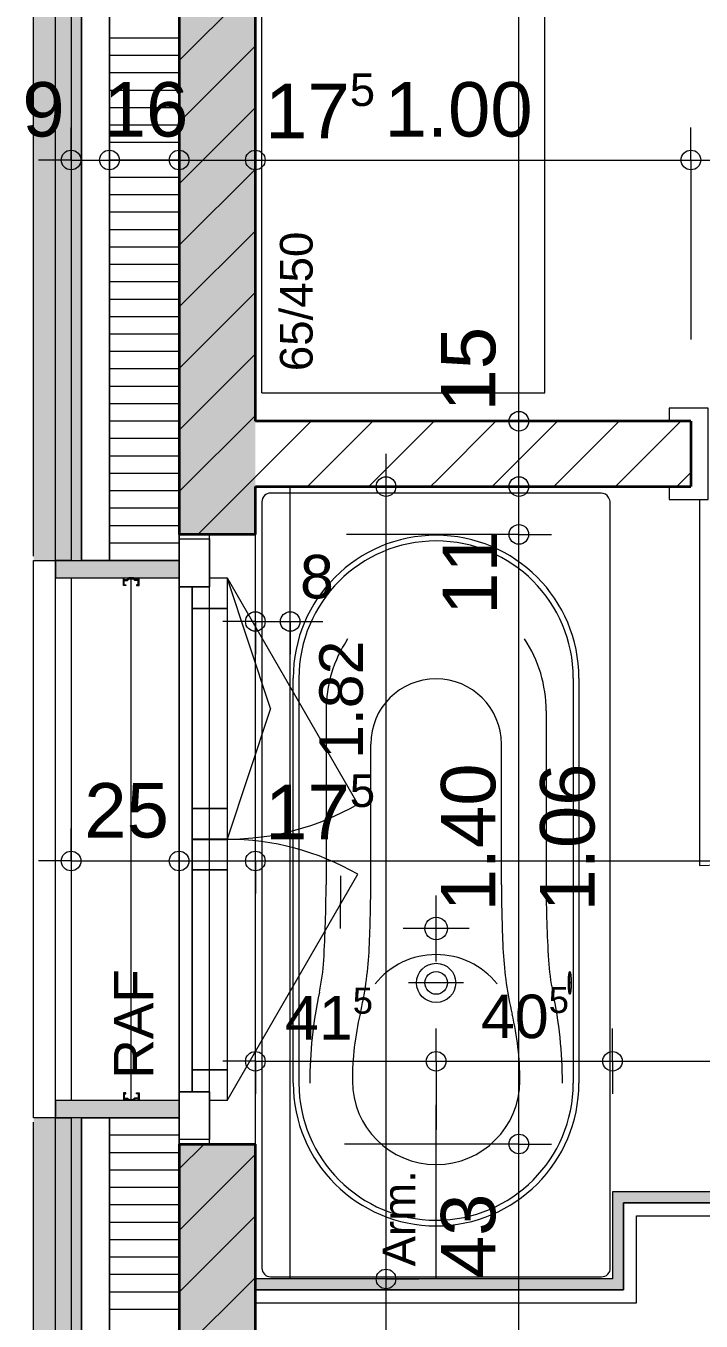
# Model space of a CAD drawing. Header units: metres. Extents: x 0.003 to 0.843, y 0.003 to 0.597.
# Drawn here: x 0.3153 to 0.3463, y 0.3516 to 0.4111 of the extents above; entities that cross this region are included whole.
import ezdxf

# ---------------------------------------------------------------- set-up
doc = ezdxf.new("R2010")
doc.units = ezdxf.units.M
for name, pattern in [('AUSGEZOGEN', [0]), ('LINIE_23', [0.0079, 0.004, -0.0013, 0, -0.0013, 0, -0.0013]), ('PUNKT2', [3.175, 0, -3.175]), ('STRICHLINIE', [19.049999999999997, 12.7, -6.35]), ('STRICHPUNKT', [25.4, 12.7, -6.35, 0, -6.35])]:
    doc.linetypes.add(name, pattern=pattern)
for name, color, linetype, lineweight in [('Allgemein', 7, 'AUSGEZOGEN', 18), ('Aussenwandverkleidung', 7, 'AUSGEZOGEN', 18), ('Bauachsen grob', 7, 'STRICHPUNKT', 13), ('Daemmung', 7, 'AUSGEZOGEN', 18), ('Fenster', 7, 'AUSGEZOGEN', 18), ('Fensterleibung Beton', 7, 'AUSGEZOGEN', 35), ('Fuellflaeche tragende Wände MW', 7, 'AUSGEZOGEN', 13), ('Holz Fassadenverkleidung', 7, 'AUSGEZOGEN', 18), ('Konstruktion oben', 7, 'STRICHLINIE', 13), ('Leichtbauwaende', 7, 'AUSGEZOGEN', 18), ('Moebel', 253, 'AUSGEZOGEN', 13), ('Oeffnungsrichtung Fenster', 7, 'AUSGEZOGEN', 13), ('Rolladen', 7, 'AUSGEZOGEN', 13), ('Sanitaer Apparate', 251, 'AUSGEZOGEN', 18), ('Sanitaer Vermassung', 251, 'AUSGEZOGEN', 18), ('Spengler', 7, 'AUSGEZOGEN', 18), ('Text Werkplan Ausfuehrung', 7, 'AUSGEZOGEN', 25), ('Tuerzarge', 7, 'AUSGEZOGEN', 13), ('Unterkonstruktion', 7, 'AUSGEZOGEN', 18), ('Vorhangbrett', 7, 'AUSGEZOGEN', 13), ('Wand Mauerwerk tragend', 7, 'AUSGEZOGEN', 35), ('Werkplan- Ausfuehrungsmasse', 7, 'AUSGEZOGEN', 13)]:
    doc.layers.add(name, color=color, linetype=linetype, lineweight=lineweight)
doc.styles.add('ARIAL', font='ARIAL.TTF')

msp = doc.modelspace()

# ---------------------------------------------------------------- hatches: boundary and pattern name
at = {"layer": 'Allgemein', "linetype": 'AUSGEZOGEN', "lineweight": 13}
h = msp.add_hatch(color=32, dxfattribs=at)
h.paths.add_polyline_path([(0.3178799929618838, 0.386497358413159), (0.3178799929618838, 0.4879573561453512), (0.3173999929726126, 0.4879573561453512), (0.3173999929726126, 0.386497358413159)])
h.paths.add_polyline_path([(0.3178799929618838, 0.3108973601029507), (0.3178799929618838, 0.3608973589853636), (0.3173999929726126, 0.3608973589853636), (0.3173999929726126, 0.3108973601029507)])
h.paths.add_polyline_path([(0.3178799929618838, 0.2840973607019773), (0.3178799929618838, 0.2852973606751553), (0.3173999929726126, 0.2852973606751553), (0.3173999929726126, 0.2840973607019773)])
at = {"layer": 'Daemmung', "linetype": 'AUSGEZOGEN', "lineweight": 13}
for points in [[(0.3191599929332736, 0.3856973584310404), (0.3223599928617479, 0.3856973584310404), (0.3223599928617479, 0.386497358413159), (0.3191599929332736, 0.386497358413159), (0.3186799929440024, 0.386497358413159), (0.3178799929618838, 0.386497358413159), (0.3173999929726126, 0.386497358413159), (0.3166799929887056, 0.386497358413159), (0.3166799929887056, 0.3856973584310404), (0.3173999929726146, 0.3856973584310404), (0.3178799929618838, 0.3856973584310404), (0.3186799929440024, 0.3856973584310404)], [(0.3191599929332736, 0.3608973589853636), (0.3223599928617479, 0.3608973589853636), (0.3223599928617479, 0.3616973589674822), (0.3191599929332736, 0.3616973589674822), (0.3186799929440024, 0.3616973589674822), (0.3178799929618838, 0.3616973589674822), (0.3173999929726143, 0.3616973589674822), (0.3166799929887056, 0.3616973589674822), (0.3166799929887056, 0.3608973589853636), (0.3173999929726126, 0.3608973589853636), (0.3178799929618838, 0.3608973589853636), (0.3186799929440024, 0.3608973589853636)]]:
    msp.add_hatch(color=32, dxfattribs=at).paths.add_polyline_path(points)
at = {"layer": 'Fuellflaeche tragende Wände MW', "linetype": 'AUSGEZOGEN', "lineweight": 13}
for points in [[(0.3258599927835169, 0.479497356334447), (0.3223599928617479, 0.479497356334447), (0.3223599928617479, 0.3876973583863369), (0.3258599927835169, 0.3876973583863369)], [(0.3258599927835167, 0.3596973590121856), (0.3223599928617463, 0.3596973590121856), (0.3223599928617463, 0.3120973600761285), (0.3258599927835167, 0.3120973600761285)]]:
    msp.add_hatch(color=241, dxfattribs=at).paths.add_polyline_path(points)
at = {"layer": 'Leichtbauwaende', "linetype": 'AUSGEZOGEN', "lineweight": 13}
for points in [[(0.3422599924169484, 0.3569973590725354), (0.3869599914178254, 0.3569973590725354), (0.3869599914178254, 0.3574973590613595), (0.3422599924169484, 0.3574973590613595)], [(0.3427599924057725, 0.3529973591619424), (0.3427599924057725, 0.3569973590725354), (0.3422599924169484, 0.3569973590725354), (0.3422599924169484, 0.3529973591619424)], [(0.3258599927835169, 0.3529973591619424), (0.3422599924169484, 0.3529973591619424), (0.3422599924169484, 0.3534973591507665), (0.3258599927835169, 0.3534973591507665)]]:
    msp.add_hatch(color=253, dxfattribs=at).paths.add_polyline_path(points)
at = {"layer": 'Spengler', "linetype": 'AUSGEZOGEN', "lineweight": 13}
for points in [[(0.3156799930110574, 0.4896773561069067), (0.3156799930110574, 0.386497358413159), (0.3173999929726125, 0.386497358413159), (0.3173999929726125, 0.4896773561069067)], [(0.3156799930110575, 0.3608973589853636), (0.3156799930110575, 0.3108973601029507), (0.3173999929726124, 0.3108973601029507), (0.3173999929726124, 0.3608973589853636)]]:
    msp.add_hatch(color=254, dxfattribs=at).paths.add_polyline_path(points)

# ---------------------------------------------------------------- linework, layer by layer
at = {"layer": 'Allgemein', "color": 7, "linetype": 'AUSGEZOGEN', "lineweight": 13}
for p, q in [((0.3173999929726126, 0.4879573561453512), (0.3173999929726126, 0.386497358413159)), ((0.3178799929618838, 0.386497358413159), (0.3178799929618838, 0.4874773561560801)), ((0.3173999929726126, 0.3608973589853636), (0.3173999929726126, 0.3108973601029507)), ((0.3178799929618838, 0.3108973601029507), (0.3178799929618838, 0.3608973589853636))]:
    msp.add_line(p, q, dxfattribs=at)
at = {"layer": 'Aussenwandverkleidung', "color": 7, "linetype": 'STRICHLINIE', "lineweight": 13}
msp.add_line((0.3173999929726126, 0.3856973584310404), (0.3173999929726126, 0.3616973589674822), dxfattribs=at)
at = {"layer": 'Bauachsen grob', "color": 32, "linetype": 'LINIE_23', "lineweight": 25, "true_color": 0xc36e14}
msp.add_line((0.3248599928058686, 0.01389736674141798), (0.3248599928058686, 0.5809999870806932), dxfattribs=at)
at = {"layer": 'Daemmung', "color": 7, "linetype": 'AUSGEZOGEN', "lineweight": 18}
for p, q in [((0.3191599929332736, 0.4861973561846903), (0.3191599929332736, 0.386497358413159)), ((0.3223599928617479, 0.3876973583863369), (0.3223599928617479, 0.4829973562562159)), ((0.3223599928617479, 0.386497358413159), (0.3223599928617479, 0.3876973583863369)), ((0.3223599928617479, 0.386497358413159), (0.3191599929332735, 0.386497358413159)), ((0.3191599929332735, 0.3608973589853636), (0.3223599928617479, 0.3608973589853636)), ((0.3191599929332736, 0.3608973589853636), (0.3191599929332736, 0.3108973601029507)), ((0.3223599928617479, 0.3596973590121856), (0.3223599928617479, 0.3608973589853636)), ((0.3223599928617479, 0.3120973600761285), (0.3223599928617479, 0.3596973590121856))]:
    msp.add_line(p, q, dxfattribs=at)
at = {"layer": 'Daemmung', "color": 7, "linetype": 'AUSGEZOGEN', "lineweight": 13}
for p, q in [((0.3223599917059804, 0.4104973598301621), (0.3191599929332736, 0.4104973596902857)), ((0.3223599917409496, 0.4096973598361225), (0.3191599929332736, 0.4096973596962459)), ((0.3223599917759186, 0.408897359842083), (0.3191599929332736, 0.4088973597022067)), ((0.3223599917759186, 0.408897359842083), (0.3191599929332736, 0.4088973597022067)), ((0.3223599918108878, 0.4080973598480434), (0.3191599929332736, 0.408097359708167)), ((0.3223599918458568, 0.4072973598540039), (0.3191599929332736, 0.4072973597141274)), ((0.322359991880826, 0.4064973598599644), (0.3191599929332736, 0.406497359720088)), ((0.3223599919157951, 0.4056973598659248), (0.3191599929332736, 0.4056973597260485)), ((0.3223599919157951, 0.4056973598659248), (0.3191599929332736, 0.4056973597260485)), ((0.3223599919507641, 0.4048973598718854), (0.3191599929332736, 0.4048973597320088)), ((0.3223599919857332, 0.4040973598778457), (0.3191599929332736, 0.4040973597379695)), ((0.3223599920207024, 0.4032973598838063), (0.3191599929332736, 0.40329735974393)), ((0.3223599920556716, 0.4024973598897668), (0.3191599929332736, 0.4024973597498901)), ((0.3223599920556716, 0.4024973598897668), (0.3191599929332736, 0.4024973597498901)), ((0.3223599920906406, 0.4016973598957271), (0.3191599929332736, 0.4016973597558509)), ((0.3173999929726126, 0.386497358413159), (0.3166799929887056, 0.386497358413159)), ((0.3166799929887056, 0.386497358413159), (0.3166799929887056, 0.3856973584310404)), ((0.3186799929440024, 0.386497358413159), (0.3178799929618838, 0.386497358413159)), ((0.3191599929332736, 0.386497358413159), (0.3186799929440024, 0.386497358413159)), ((0.3223599928617479, 0.386497358413159), (0.3191599929332736, 0.386497358413159)), ((0.3223599928617479, 0.3856973584310404), (0.3223599928617479, 0.386497358413159)), ((0.3166799929887056, 0.3856973584310404), (0.3173999929726146, 0.3856973584310404)), ((0.3173999929726146, 0.3856973584310404), (0.3178799929618838, 0.3856973584310404)), ((0.3178799929618838, 0.3856973584310404), (0.3186799929440024, 0.3856973584310404)), ((0.3186799929440024, 0.3856973584310404), (0.3191599929332736, 0.3856973584310404)), ((0.3191599929332736, 0.3856973584310404), (0.3223599928617479, 0.3856973584310404)), ((0.3173999929726143, 0.3616973589674822), (0.3166799929887056, 0.3616973589674822)), ((0.3166799929887056, 0.3616973589674822), (0.3166799929887056, 0.3608973589853636)), ((0.3178799929618838, 0.3616973589674822), (0.3173999929726143, 0.3616973589674822)), ((0.3186799929440024, 0.3616973589674822), (0.3178799929618838, 0.3616973589674822)), ((0.3191599929332736, 0.3616973589674822), (0.3186799929440024, 0.3616973589674822)), ((0.3223599928617479, 0.3616973589674822), (0.3191599929332736, 0.3616973589674822)), ((0.3223599928617479, 0.3608973589853636), (0.3223599928617479, 0.3616973589674822)), ((0.3166799929887056, 0.3608973589853636), (0.3173999929726126, 0.3608973589853636)), ((0.3178799929618838, 0.3608973589853636), (0.3186799929440024, 0.3608973589853636)), ((0.3186799929440024, 0.3608973589853636), (0.3191599929332736, 0.3608973589853636)), ((0.3191599929332736, 0.3608973589853636), (0.3223599928617479, 0.3608973589853636))]:
    msp.add_line(p, q, dxfattribs=at)
for points in [[(0.3223599921256098, 0.4008973599016877), (0.3191599929332736, 0.4008973597618112), (0.3191599921494516, 0.4008973597618112)], [(0.3223599921605788, 0.4000973599076482), (0.3191599929332736, 0.4000973597677717), (0.3191599921844206, 0.4000973597677717)], [(0.322359992195548, 0.3992973599136086), (0.3191599929332736, 0.3992973597737323), (0.3191599922193898, 0.3992973597737322)], [(0.322359992195548, 0.3992973599136086), (0.3191599929332736, 0.3992973597737323), (0.3191599922193898, 0.3992973597737322)], [(0.322359992230517, 0.3984973599195689), (0.3191599929332736, 0.3984973597796928), (0.3191599922543589, 0.3984973597796926)], [(0.3223599922654862, 0.3976973599255296), (0.3191599929332736, 0.3976973597856531), (0.3191599922893281, 0.397697359785653)], [(0.3223599923004553, 0.39689735993149), (0.3191599929332736, 0.3968973597916136), (0.3191599923242971, 0.3968973597916136)], [(0.3223599923354244, 0.3960973599374504), (0.3191599929332736, 0.396097359797574), (0.3191599923592663, 0.396097359797574)], [(0.3223599923354244, 0.3960973599374504), (0.3191599929332736, 0.396097359797574), (0.3191599923592663, 0.396097359797574)], [(0.3223599923703936, 0.395297359943411), (0.3191599929332736, 0.3952973598035344), (0.3191599923942354, 0.3952973598035344)], [(0.3223599924053626, 0.3944973599493714), (0.3191599929332736, 0.3944973598094952), (0.3191599924292045, 0.394497359809495)], [(0.3223599924403318, 0.3936973599553318), (0.3191599929332736, 0.3936973598154553), (0.3191599924641736, 0.3936973598154553)], [(0.3223599924753008, 0.3928973599612923), (0.3191599929332736, 0.3928973598214159), (0.3191599924991427, 0.3928973598214159)], [(0.3223599924753008, 0.3928973599612923), (0.3191599929332736, 0.3928973598214159), (0.3191599924991427, 0.3928973598214159)], [(0.32235999251027, 0.3920973599672528), (0.3191599929332736, 0.3920973598273764), (0.3191599925341118, 0.3920973598273763)], [(0.3223599925452391, 0.3912973599732131), (0.3191599929332736, 0.391297359833337), (0.319159992569081, 0.3912973598333369)], [(0.3223599925802082, 0.3904973599791737), (0.3191599929332736, 0.3904973598392972), (0.3191599926040501, 0.3904973598392972)], [(0.3223599926151774, 0.3896973599851341), (0.3191599929332736, 0.3896973598452578), (0.3191599926390192, 0.3896973598452578)], [(0.3223599926151774, 0.3896973599851341), (0.3191599929332736, 0.3896973598452578), (0.3191599926390192, 0.3896973598452578)], [(0.3223599926501464, 0.3888973599910946), (0.3191599929332736, 0.3888973598512183), (0.3191599926739883, 0.3888973598512182)], [(0.3223599926851154, 0.388097359997055), (0.3191599929332736, 0.3880973598571786), (0.3191599927089573, 0.3880973598571786)], [(0.3223599927200846, 0.3872973600030156), (0.3191599929332736, 0.3872973598631392), (0.3191599927439265, 0.3872973598631391)], [(0.3223599927550538, 0.386497360008976), (0.3223599928617479, 0.3864973600089759), (0.3191599929332736, 0.3864973598690995), (0.3191599927788956, 0.3864973598690996)], [(0.3223599928617479, 0.3600973602056713), (0.3223599928617479, 0.3600973602056713), (0.3191599939328762, 0.360097360065795)], [(0.3223599928617479, 0.3592973602116317), (0.3223599928617479, 0.3592973602116317), (0.3191599939678454, 0.3592973600717554)], [(0.3223599928617479, 0.3584973602175923), (0.3223599928617479, 0.3584973602175923), (0.3191599940028145, 0.3584973600777159)], [(0.3223599928617479, 0.3576973602235527), (0.3223599928617479, 0.3576973602235527), (0.3191599940377837, 0.3576973600836764)], [(0.3223599928617479, 0.3576973602235527), (0.3223599928617479, 0.3576973602235527), (0.3191599940377837, 0.3576973600836764)], [(0.3223599928617479, 0.3568973602295131), (0.3223599928617479, 0.3568973602295131), (0.3191599940727528, 0.3568973600896368)], [(0.3223599928617479, 0.3560973602354737), (0.3223599928617479, 0.3560973602354737), (0.3191599941077219, 0.3560973600955972)], [(0.3223599928617479, 0.3552973602414341), (0.3223599928617479, 0.3552973602414341), (0.319159994142691, 0.3552973601015578)], [(0.3223599928617479, 0.3544973602473946), (0.3223599928617479, 0.3544973602473946), (0.3191599941776601, 0.3544973601075181)], [(0.3223599928617479, 0.3544973602473946), (0.3223599928617479, 0.3544973602473946), (0.3191599941776601, 0.3544973601075181)], [(0.3223599928617479, 0.353697360253355), (0.3223599928617479, 0.353697360253355), (0.3191599942126291, 0.3536973601134787)], [(0.3223599928617479, 0.3528973602593156), (0.3223599928617479, 0.3528973602593156), (0.3191599942475982, 0.3528973601194391)], [(0.3223599928617479, 0.3520973602652759), (0.3223599928617479, 0.3520973602652759), (0.3191599942825674, 0.3520973601253997)]]:
    msp.add_lwpolyline(points, dxfattribs=at)
at = {"layer": 'Fenster', "color": 7, "linetype": 'AUSGEZOGEN', "lineweight": 13}
for p, q in [((0.3237599928304554, 0.3751073586677453), (0.3237599928304554, 0.3842973584623328)), ((0.3237599928304554, 0.3630973589361897), (0.3237599928304554, 0.3722873587307772))]:
    msp.add_line(p, q, dxfattribs=at)
for points in [[(0.3223599928617479, 0.385297358439981), (0.3223599928617479, 0.3874973583908072), (0.3237599928304554, 0.3874973583908072), (0.3237599928304554, 0.385297358439981), (0.3223599928617479, 0.385297358439981)], [(0.3223599928617479, 0.3608973589853636), (0.3156799930110575, 0.3608973589853636), (0.3156799930110575, 0.386497358413159), (0.3223599928617479, 0.386497358413159), (0.3223599928617479, 0.3608973589853636)], [(0.3229599928483368, 0.3842973584623328), (0.3229599928483368, 0.385297358439981), (0.3237599928304554, 0.385297358439981), (0.3237599928304554, 0.3856973584310404), (0.324559992812574, 0.3856973584310404), (0.324559992812574, 0.3842973584623328), (0.3229599928483368, 0.3842973584623328)], [(0.3229599928483368, 0.385297358439981), (0.3229599928483368, 0.3737073586990378), (0.3237599928304554, 0.3737073586990378), (0.3237599928304554, 0.3736873586994848), (0.3229599928483368, 0.3736873586994848), (0.3229599928483368, 0.3620973589585414), (0.3223599928617479, 0.3620973589585414), (0.3223599928617479, 0.385297358439981), (0.3229599928483368, 0.385297358439981)], [(0.3229599928483368, 0.3751073586677453), (0.3229599928483368, 0.3842973584623328), (0.324559992812574, 0.3842973584623328), (0.324559992812574, 0.3751073586677453), (0.3229599928483368, 0.3751073586677453)], [(0.3237599928304554, 0.3737073586990378), (0.3229599928483368, 0.3737073586990378), (0.3229599928483368, 0.3751073586677453), (0.324559992812574, 0.3751073586677453), (0.324559992812574, 0.3737073586990378), (0.3237599928304554, 0.3737073586990378)], [(0.3229599928483368, 0.3722873587307772), (0.3229599928483368, 0.3736873586994848), (0.3237599928304554, 0.3736873586994848), (0.324559992812574, 0.3736873586994848), (0.324559992812574, 0.3722873587307772), (0.3229599928483368, 0.3722873587307772)], [(0.3229599928483368, 0.3630973589361897), (0.3229599928483368, 0.3722873587307772), (0.324559992812574, 0.3722873587307772), (0.324559992812574, 0.3630973589361897), (0.3229599928483368, 0.3630973589361897)], [(0.3237599928304554, 0.3616973589674822), (0.3237599928304554, 0.3620973589585414), (0.3229599928483368, 0.3620973589585414), (0.3229599928483368, 0.3630973589361897), (0.324559992812574, 0.3630973589361897), (0.324559992812574, 0.3616973589674822), (0.3237599928304554, 0.3616973589674822)], [(0.3223599928617479, 0.3598973590077153), (0.3223599928617479, 0.3620973589585414), (0.3237599928304554, 0.3620973589585414), (0.3237599928304554, 0.3598973590077153), (0.3223599928617479, 0.3598973590077153)]]:
    msp.add_lwpolyline(points, dxfattribs=at)
at = {"layer": 'Fensterleibung Beton', "color": 7, "linetype": 'AUSGEZOGEN', "lineweight": 13}
msp.add_line((0.3258599927835167, 0.3596973590121856), (0.3258599927835167, 0.3876973583863369), dxfattribs=at)
at = {"layer": 'Holz Fassadenverkleidung', "color": 7, "linetype": 'PUNKT2', "lineweight": 13}
msp.add_line((0.3166799929887056, 0.1094173646063796), (0.3166799929887056, 0.488677356129258), dxfattribs=at)
at = {"layer": 'Konstruktion oben', "color": 7, "linetype": 'STRICHPUNKT', "lineweight": 18}
msp.add_line((0.3166799929887056, 0.1094173646063796), (0.3166799929887056, 0.488677356129258), dxfattribs=at)
at = {"layer": 'Leichtbauwaende', "color": 7, "linetype": 'AUSGEZOGEN', "lineweight": 18}
for p, q in [((0.3869599914178254, 0.3574973590613595), (0.3422599924169484, 0.3574973590613595)), ((0.3422599924169484, 0.3574973590613595), (0.3422599924169484, 0.3569973590725354)), ((0.3422599924169484, 0.3569973590725354), (0.3422599924169484, 0.3534973591507665)), ((0.3427599924057725, 0.3563973590859464), (0.3427599924057725, 0.3569973590725354)), ((0.3869599914178254, 0.3569973590725354), (0.3427599924057725, 0.3569973590725354)), ((0.3427599924057725, 0.3569973590725354), (0.3427599924057725, 0.3563973590859464)), ((0.3427599924057725, 0.3569973590725354), (0.3869599914178254, 0.3569973590725354)), ((0.3427599924057725, 0.3563973590859464), (0.3427599924057725, 0.3529973591619424)), ((0.3427599924057725, 0.3529973591619424), (0.3427599924057725, 0.3563973590859464)), ((0.3433599923923614, 0.3523973591753534), (0.3433599923923614, 0.3563973590859464)), ((0.3433599923923614, 0.3563973590859464), (0.3869599914178254, 0.3563973590859464)), ((0.3422599924169484, 0.3534973591507665), (0.3258599927835169, 0.3534973591507665)), ((0.3258599927835169, 0.3534973591507665), (0.3258599927835169, 0.3529973591619424)), ((0.3258599927835169, 0.3529973591619424), (0.3422599924169484, 0.3529973591619424)), ((0.3422599924169484, 0.3529973591619424), (0.3258599927835169, 0.3529973591619424)), ((0.3258599927835169, 0.3529973591619424), (0.3258599927835169, 0.3523973591753534)), ((0.3422599924169484, 0.3529973591619424), (0.3427599924057725, 0.3529973591619424)), ((0.3427599924057725, 0.3529973591619424), (0.3422599924169484, 0.3529973591619424)), ((0.3258599927835169, 0.3523973591753534), (0.3427599924057725, 0.3523973591753534)), ((0.3427599924057725, 0.3523973591753534), (0.3433599923923614, 0.3523973591753534))]:
    msp.add_line(p, q, dxfattribs=at)
at = {"layer": 'Moebel', "color": 253, "linetype": 'AUSGEZOGEN', "lineweight": 13}
for p, q in [((0.3261599927768113, 0.3941973582410506), (0.3261599927768113, 0.4781973563635042)), ((0.3391599924862387, 0.3941973582410506), (0.3391599924862387, 0.4781973563635042)), ((0.3261599927768113, 0.3941973582410506), (0.3391599924862387, 0.3941973582410506))]:
    msp.add_line(p, q, dxfattribs=at)
at = {"layer": 'Oeffnungsrichtung Fenster', "color": 7, "linetype": 'AUSGEZOGEN', "lineweight": 13}
for p, q in [((0.324559992812574, 0.3856973584310404), (0.3305599926784637, 0.3753050538179132)), ((0.3265599927678706, 0.379702358565039), (0.324559992812574, 0.3856973584310404)), ((0.3265599927678706, 0.379702358565039), (0.324559992812574, 0.3737073586990378)), ((0.324559992812574, 0.3616973589674822), (0.3305599926784637, 0.3720896635806094))]:
    msp.add_line(p, q, dxfattribs=at)
for centre, start, end in [((0.3245599928125792, 0.3856973584310402), 269.9999999999984, 299.9999999999978), ((0.3245599928125788, 0.3616973589674821), 59.99999999999836, 89.99999999999761)]:
    msp.add_arc(centre, 0.0119999997317791, start, end, dxfattribs=at)
at = {"layer": 'Rolladen', "color": 7, "linetype": 'AUSGEZOGEN', "lineweight": 13}
for p, q in [((0.3198399929180724, 0.3856873584312648), (0.3197999929189665, 0.3856873584312648)), ((0.3197999929189665, 0.3853473584388644), (0.3197999929189665, 0.3856873584312648)), ((0.3198399929180724, 0.3856273584326059), (0.3198399929180724, 0.3856873584312648)), ((0.3198399929180724, 0.3856273584326059), (0.3199799929149431, 0.3856273584326059)), ((0.3198399929180724, 0.3855873584334999), (0.3199965614570682, 0.3855873584334999)), ((0.3198399929180724, 0.3853873584379703), (0.3198399929180724, 0.3855873584334999)), ((0.3199799929149431, 0.3856273584326059), (0.3200499929133785, 0.3856973584310404)), ((0.3199965614570682, 0.3855873584334999), (0.3200665614555034, 0.3856573584319344)), ((0.3202699929084612, 0.3856973584310404), (0.3200499929133785, 0.3856973584310404)), ((0.3200665614555034, 0.3856573584319344), (0.3202534243663373, 0.3856573584319344)), ((0.3202099929098023, 0.3856973584310404), (0.3201099929120373, 0.3856973584310404)), ((0.3202199929095786, 0.3856973584310404), (0.3202099929098023, 0.3856973584310404)), ((0.3203234243647727, 0.3855873584334991), (0.3202534243663373, 0.3856573584319344)), ((0.3203399929068966, 0.385627358432605), (0.3202699929084612, 0.3856973584310404)), ((0.3204799929037672, 0.3855873584334991), (0.3203234243647727, 0.3855873584334991)), ((0.3204799929037672, 0.385627358432605), (0.3203399929068966, 0.385627358432605)), ((0.3204799929037672, 0.385627358432605), (0.3204799929037672, 0.3856873584312638)), ((0.3205199929028733, 0.3856873584312638), (0.3204799929037672, 0.3856873584312638)), ((0.3204799929037672, 0.3853873584379695), (0.3204799929037672, 0.3855873584334991)), ((0.3205199929028733, 0.3853473584388634), (0.3205199929028733, 0.3856873584312638)), ((0.3199199929162843, 0.3853473584388644), (0.3197999929189665, 0.3853473584388644)), ((0.3198399929180724, 0.3853873584379703), (0.3199199929162843, 0.3853873584379703)), ((0.3199199929162843, 0.3853873584379703), (0.3199199929162843, 0.3853473584388644)), ((0.3203999929055554, 0.3853873584379695), (0.3203999929055554, 0.3853473584388634)), ((0.3204799929037672, 0.3853873584379695), (0.3203999929055554, 0.3853873584379695)), ((0.3203999929055554, 0.3853473584388634), (0.3205199929028733, 0.3853473584388634)), ((0.3199199929162843, 0.3620473589596577), (0.3197999929189665, 0.3620473589596577)), ((0.3197999929189665, 0.3620473589596577), (0.3197999929189665, 0.3617073589672573)), ((0.3198399929180724, 0.3620073589605518), (0.3198399929180724, 0.3618073589650221)), ((0.3198399929180724, 0.3620073589605518), (0.3199199929162843, 0.3620073589605518)), ((0.3198399929180724, 0.3618073589650221), (0.3199965614570682, 0.3618073589650221)), ((0.3198399929180724, 0.3617673589659162), (0.3198399929180724, 0.3617073589672573)), ((0.3198399929180724, 0.3617673589659162), (0.3199799929149431, 0.3617673589659162)), ((0.3199199929162843, 0.3620073589605518), (0.3199199929162843, 0.3620473589596577)), ((0.3199799929149431, 0.3617673589659162), (0.3200499929133785, 0.3616973589674822)), ((0.3199965614570682, 0.3618073589650221), (0.3200665614555034, 0.3617373589665881)), ((0.3200665614555034, 0.3617373589665881), (0.3202534243663373, 0.3617373589665881)), ((0.3203234243647727, 0.3618073589650235), (0.3202534243663373, 0.3617373589665881)), ((0.3203399929068966, 0.3617673589659176), (0.3202699929084612, 0.3616973589674822)), ((0.3204799929037672, 0.3618073589650235), (0.3203234243647727, 0.3618073589650235)), ((0.3204799929037672, 0.3617673589659176), (0.3203399929068966, 0.3617673589659176)), ((0.3203999929055554, 0.3620473589596592), (0.3205199929028733, 0.3620473589596592)), ((0.3203999929055554, 0.3620073589605531), (0.3203999929055554, 0.3620473589596592)), ((0.3204799929037672, 0.3620073589605531), (0.3203999929055554, 0.3620073589605531)), ((0.3204799929037672, 0.3620073589605531), (0.3204799929037672, 0.3618073589650235)), ((0.3204799929037672, 0.3617673589659176), (0.3204799929037672, 0.3617073589672588)), ((0.3205199929028733, 0.3620473589596592), (0.3205199929028733, 0.3617073589672588)), ((0.3198399929180724, 0.3617073589672573), (0.3197999929189665, 0.3617073589672573)), ((0.3202699929084612, 0.3616973589674822), (0.3200499929133785, 0.3616973589674822)), ((0.3202099929098023, 0.3616973589674822), (0.3201099929120373, 0.3616973589674822)), ((0.3202199929095786, 0.3616973589674822), (0.3202099929098023, 0.3616973589674822)), ((0.3205199929028733, 0.3617073589672588), (0.3204799929037672, 0.3617073589672588))]:
    msp.add_line(p, q, dxfattribs=at)
at = {"layer": 'Rolladen', "color": 7, "linetype": 'STRICHPUNKT', "lineweight": 13}
msp.add_line((0.3201599929109199, 0.3616973589674822), (0.3201599929109199, 0.3856973584310404), dxfattribs=at)
at = {"layer": 'Sanitaer Apparate', "color": 7, "linetype": 'AUSGEZOGEN', "lineweight": 13}
for p, q in [((0.3261599927768116, 0.3891973583528093), (0.3261599927768113, 0.3539973591395906)), ((0.3417330523627511, 0.3895973583438681), (0.3265599927678707, 0.3895973583438685)), ((0.3421599915036562, 0.3539982149555781), (0.3421599915036562, 0.3891373549972164)), ((0.3275999924394485, 0.3624973589496008), (0.3275999924394485, 0.3810973560924517)), ((0.3278599924336371, 0.3810973560924517), (0.3278599924336371, 0.3624973589496008)), ((0.3404599903209511, 0.3810973560924517), (0.3404599903209511, 0.3624973589496008)), ((0.3407199903151396, 0.3810973560924517), (0.3407199903151396, 0.3624973589496008)), ((0.3291063925522628, 0.3795973561259794), (0.3291063925522628, 0.3715973575254962)), ((0.3392135902023259, 0.3795973561259794), (0.3392135902023259, 0.3715973575254962)), ((0.3311600021255011, 0.3715973550840901), (0.3311600021255011, 0.3780673659258023)), ((0.3371599818497896, 0.3715973550840901), (0.3371599818497896, 0.3780673659258023)), ((0.3297752233252119, 0.3695973083895965), (0.3297870252487369, 0.3720169964525204)), ((0.3341599925979974, 0.3680773588248781), (0.3341599925979974, 0.3711173587569288)), ((0.3356799925640228, 0.3695973587909034), (0.3326399926319722, 0.3695973587909034)), ((0.3354199916543064, 0.3670973588467827), (0.3328999917106328, 0.3670973588467827)), ((0.3403619898348598, 0.3670973588467827), (0.3402343897400556, 0.3670973588467827)), ((0.3402981910081608, 0.3665773588584056), (0.3402981910081608, 0.3676173588351598)), ((0.3261599927768113, 0.3576564425275255), (0.3261599927768113, 0.3574973590613595)), ((0.3265599927678707, 0.3535973591485313), (0.341759992428124, 0.3535973591485313))]:
    msp.add_line(p, q, dxfattribs=at)
at = {"layer": 'Sanitaer Apparate', "color": 240, "linetype": 'STRICHLINIE', "lineweight": 18}
msp.add_line((0.3341599925979974, 0.3534973591507665), (0.3341599925979974, 0.3614973589719525), dxfattribs=at)
at = {"layer": 'Sanitaer Apparate', "color": 7, "linetype": 'AUSGEZOGEN', "lineweight": 13}
for points in [[(0.3402981910081607, 0.3665773588584056), (0.340294184660594, 0.3665783842490074), (0.3402901941821675, 0.366581460420814), (0.3402862354420216, 0.3665865678425744), (0.3402823243092971, 0.366593696748665), (0.3402784742117264, 0.366602808076587), (0.3402747046805606, 0.3666138749708693), (0.3402710254814247, 0.3666268486033937), (0.3402674537041607, 0.3666416801460305), (0.3402640039972066, 0.3666583085636262), (0.3402606897882963, 0.3666766703796238), (0.3402575220637578, 0.3666966923518326), (0.3402545166927306, 0.3667182963552556), (0.3402516822201383, 0.3667413944992691), (0.3402490308530094, 0.3667658988932539), (0.3402465747983774, 0.3667917094395525), (0.3402443213804585, 0.3668187284819169), (0.3402422828062853, 0.3668468461570701), (0.3402404615172641, 0.3668759526017316), (0.3402388709411278, 0.3669059330698115), (0.34023751229858, 0.3669366703738124), (0.3402363941345419, 0.3669680400020175), (0.3402355201111245, 0.3669999198841171), (0.3402348926697323, 0.3670321855083957), (0.3402345166931776, 0.3670647074803251), (0.3402343897400555, 0.3670973588467827), (0.3402345166931776, 0.3671300102132409), (0.3402348926697323, 0.3671625321851703), (0.3402355201111245, 0.3671947978094491), (0.3402363941345419, 0.3672266776915485), (0.34023751229858, 0.3672580473197536), (0.3402388709411278, 0.3672887846237541), (0.3402404615172641, 0.3673187650918341), (0.3402422828062853, 0.3673478715364958), (0.3402443213804585, 0.3673759892116491), (0.3402465747983774, 0.3674030082540135), (0.3402490308530094, 0.367428818800312), (0.3402516822201383, 0.3674533231942946), (0.3402545166927306, 0.36747642133831), (0.3402575220637578, 0.3674980253417334), (0.3402606897882963, 0.3675180473139422), (0.3402640039972066, 0.3675364091299375), (0.3402674537041607, 0.3675530375475355), (0.3402710254814247, 0.3675678690901723), (0.3402747046805606, 0.3675808427226944), (0.3402784742117264, 0.3675919071755731), (0.3402823243092971, 0.3676010209448997), (0.3402862354420216, 0.3676081474095841)], [(0.3402862354420216, 0.3676081474095841), (0.3402901941821675, 0.3676132572727516), (0.340294184660594, 0.3676163334445573), (0.3402981910081607, 0.3676173588351598), (0.3403021961350243, 0.3676163334445573), (0.3403061866134507, 0.3676132572727516), (0.3403101453535965, 0.3676081474095841), (0.3403140577070248, 0.3676010209448997), (0.3403179053631887, 0.3675919071755731), (0.3403216773357607, 0.3675808427226944), (0.3403253553141947, 0.3675678690901723), (0.3403289258707555, 0.3675530375475355), (0.3403323755777096, 0.3675364091299375), (0.3403356910073225, 0.3675180473139422), (0.3403388575111585, 0.3674980253417334), (0.3403418653235913, 0.36747642133831), (0.3403446985754805, 0.3674533231942946), (0.3403473487219056, 0.367428818800312), (0.3403498047765388, 0.3674030082540135), (0.3403520581944566, 0.3673759892116491), (0.340354099210036, 0.3673478715364958), (0.3403559180576522, 0.3673187650918341), (0.3403575098544916, 0.3672887846237541), (0.3403588672763362, 0.3672580473197536), (0.3403599854403732, 0.3672266776915485), (0.3403608594637917, 0.3671947978094491), (0.3403614869051839, 0.3671625321851703), (0.3403618653231442, 0.3671300102132409), (0.3403619898348597, 0.3670973588467827), (0.3403618653231442, 0.3670647074803251), (0.3403614869051839, 0.3670321855083957), (0.3403608594637917, 0.3669999198841171), (0.3403599854403732, 0.3669680400020175), (0.3403588672763362, 0.3669366703738124), (0.3403575098544916, 0.3669059330698115), (0.3403559180576522, 0.3668759526017316), (0.340354099210036, 0.3668468461570701), (0.3403520581944566, 0.3668187284819169), (0.3403498047765388, 0.3667917094395525), (0.3403473487219056, 0.3667658988932539), (0.3403446985754805, 0.3667413944992691), (0.3403418653235913, 0.3667182963552556), (0.3403388575111585, 0.3666966923518326), (0.3403356910073225, 0.3666766703796238), (0.3403323755777096, 0.3666583085636262), (0.3403289258707555, 0.3666416801460305), (0.3403253553141947, 0.3666268486033937), (0.3403216773357607, 0.3666138749708693)], [(0.3403216773357607, 0.3666138749708693), (0.3403179053631887, 0.366602808076587), (0.3403140577070248, 0.366593696748665), (0.3403101453535965, 0.3665865678425744), (0.3403061866134507, 0.366581460420814), (0.3403021961350243, 0.3665783842490074), (0.3402981910081607, 0.3665773588584056)]]:
    msp.add_lwpolyline(points, dxfattribs=at)
for centre, radius in [((0.3341599925979987, 0.3695973587909078), 0.0005199999883770943), ((0.3341599916824695, 0.3670973588467826), 0.0008999999035894933), ((0.3341599916824695, 0.3670973588467826), 0.0005199999120831553)]:
    msp.add_circle(centre, radius, dxfattribs=at)
for centre, radius, start, end in [((0.3265599927678708, 0.3891973583528092), 0.0003999999910593033, 90.00000000002385, 180), ((0.3417330523627511, 0.3891973583528087), 0.0003999999910593033, 30.00000000000172, 90), ((0.3416999915520851, 0.3891373549972162), 0.0004599999515712201, 0, 34.41789882301064), ((0.3341599916824691, 0.3810973560924522), 0.006559999853372574, 0, 180), ((0.3341599916824691, 0.3810973560924522), 0.006299999248832441, 0, 180), ((0.3351063905870974, 0.3795973561259797), 0.005999999255537963, 146.6427651557011, 180), ((0.3332135927778417, 0.3795973561259797), 0.005999999255537964, 0, 33.35723484430104), ((0.3341599916824692, 0.3780673659258026), 0.0029999898621442, 0, 180), ((0.2723064017564116, 0.3715973550840895), 0.05679999384760919, 356.5189777908809, 0), ((0.2723600052708373, 0.3715973550840895), 0.05879999868571758, 356.9860729907249, 0), ((0.3959599829769124, 0.3715973550840912), 0.05879999868571759, 180, 183.0139270092809), ((0.3960135767257146, 0.3715973550840912), 0.05679999384760918, 180, 183.4810222465009), ((0.3151008026553505, 0.3693469877027495), 0.01599999720096599, 346.6942030312488, 356.9860701710238), ((0.3341599916824695, 0.3648043901480346), 0.003592969585218269, 38.8034833529003, 141.1965227463304), ((0.3532191782681821, 0.36934698770275), 0.01599999720096599, 183.0139298289809, 193.3057969687509), ((0.3190200475628657, 0.3687557572472145), 0.00999999855577941, 347.958899420492, 356.5189723169259), ((0.3492999351917221, 0.368755757247215), 0.00999999855577941, 183.4810278954107, 192.0411013090409), ((0.3483599889236697, 0.3624973589496011), 0.01999999711155902, 167.9588990557208, 180), ((0.3199599936783316, 0.3624973589496007), 0.01999999711155902, 0, 12.04110085308086), ((0.3436239270178084, 0.3626013579707142), 0.01330993256382802, 166.6941942947609, 180), ((0.3246960587885366, 0.3626013579707142), 0.01330993256382802, 0, 13.30580630993081), ((0.3341599916824695, 0.3624973589496007), 0.006559999853372574, 180, 0), ((0.3341599916824695, 0.3624973589496007), 0.006299999248832439, 180, 0), ((0.3341599916824695, 0.3626013579707142), 0.003845999364718814, 180, 0), ((0.3265599927678706, 0.3539973591395905), 0.0003999999910593761, 180, 270.0000000000239), ((0.341759992428124, 0.3539973591395905), 0.0003999999910594488, 270, 0.1225867065786101)]:
    msp.add_arc(centre, radius, start, end, dxfattribs=at)
at = {"layer": 'Sanitaer Vermassung', "color": 240, "linetype": 'AUSGEZOGEN', "lineweight": 13}
for p, q in [((0.3318599926494065, 0.389897358337163), (0.3318599926494065, 0.3913973583502016)), ((0.3318599926494065, 0.389897358337163), (0.330359992636368, 0.389897358337163)), ((0.3318599926494065, 0.389897358337163), (0.3333599896412047, 0.389897358337163)), ((0.3318599926494065, 0.389897358337163), (0.3318599926494065, 0.389897358337163)), ((0.3318599926494065, 0.3534973591507665), (0.3318599926494065, 0.389897358337163)), ((0.3258599927835169, 0.363497358927249), (0.3258599927835169, 0.3649973589402876)), ((0.3341599925979974, 0.363497358927249), (0.3341599925979974, 0.3649973589402876)), ((0.3422599924169484, 0.363497358927249), (0.3422599924169484, 0.3649973589402876)), ((0.3258599927835169, 0.363497358927249), (0.3243599957917186, 0.363497358927249)), ((0.3258599927835169, 0.363497358927249), (0.3258599927835169, 0.3619973619354508)), ((0.3258599927835169, 0.363497358927249), (0.3258599927835169, 0.363497358927249)), ((0.3258599927835169, 0.363497358927249), (0.3341599925979974, 0.363497358927249)), ((0.3341599925979974, 0.363497358927249), (0.3341599925979974, 0.3619973619354508)), ((0.3341599925979974, 0.363497358927249), (0.3341599925979974, 0.3603450381303314)), ((0.3341599925979974, 0.363497358927249), (0.3422599924169484, 0.363497358927249)), ((0.3422599924169484, 0.363497358927249), (0.3422599924169484, 0.3619973619354508)), ((0.3422599924169484, 0.363497358927249), (0.3422599924169484, 0.363497358927249)), ((0.3422599924169484, 0.363497358927249), (0.3564599921007354, 0.363497358927249)), ((0.3318599926494065, 0.3534973591507665), (0.330359992636368, 0.3534973591507665)), ((0.3318599926494065, 0.3534973591507665), (0.3333599896412047, 0.3534973591507665)), ((0.3318599926494065, 0.3534973591507665), (0.3318599926494065, 0.3534973591507665)), ((0.3318599926494065, 0.3510973592044107), (0.3318599926494065, 0.3534973591507665))]:
    msp.add_line(p, q, dxfattribs=at)
for centre in [(0.3318599926494065, 0.389897358337163), (0.3258599927835169, 0.363497358927249), (0.3341599925979974, 0.363497358927249), (0.3422599924169484, 0.363497358927249), (0.3318599926494065, 0.3534973591507665)]:
    msp.add_circle(centre, 0.0004500000039115548, dxfattribs=at)
at = {"layer": 'Spengler', "color": 7, "linetype": 'AUSGEZOGEN', "lineweight": 13}
for p, q in [((0.3156799930110574, 0.3866973584086887), (0.3156799930110574, 0.4896773561069067)), ((0.3156799930110575, 0.3108973601029507), (0.3156799930110575, 0.3606973589898339))]:
    msp.add_line(p, q, dxfattribs=at)
at = {"layer": 'Tuerzarge', "color": 7, "linetype": 'AUSGEZOGEN', "lineweight": 13}
msp.add_line((0.3462599923275413, 0.3892973583505741), (0.3462599923275413, 0.3724973587260834), dxfattribs=at)
msp.add_lwpolyline([(0.3458599923364821, 0.3913973583036354), (0.3458599923364821, 0.389897358337163), (0.3448599923588338, 0.389897358337163), (0.3448599923588338, 0.3892973583505741), (0.3466599923186007, 0.3892973583505741), (0.3466599923186007, 0.3934973582566968), (0.3448599923588338, 0.3934973582566968), (0.3448599923588338, 0.3928973582701078), (0.3458599923364821, 0.3928973582701078), (0.3458599923364821, 0.3913973583036354)], dxfattribs=at)
msp.add_arc((0.3462599923275413, 0.3892973583505741), 0.01679999962449074, 270, 0, dxfattribs=at)
at = {"layer": 'Unterkonstruktion', "color": 7, "linetype": 'AUSGEZOGEN', "lineweight": 13}
for p, q in [((0.3178799929618838, 0.4874773561560801), (0.3178799929618838, 0.386497358413159)), ((0.3191599929332736, 0.386497358413159), (0.3191599929332736, 0.4861973561846903)), ((0.3186799929440023, 0.386497358413159), (0.3178799929618837, 0.386497358413159)), ((0.3191599929332735, 0.386497358413159), (0.3186799929440023, 0.386497358413159)), ((0.3178799929618837, 0.3608973589853636), (0.3186799929440023, 0.3608973589853636)), ((0.3178799929618838, 0.3608973589853636), (0.3178799929618838, 0.3108973601029507)), ((0.3186799929440023, 0.3608973589853636), (0.3191599929332735, 0.3608973589853636)), ((0.3191599929332736, 0.3108973601029507), (0.3191599929332736, 0.3608973589853636))]:
    msp.add_line(p, q, dxfattribs=at)
at = {"layer": 'Vorhangbrett', "color": 191, "linetype": 'STRICHPUNKT', "lineweight": 13, "true_color": 0xbe96ea}
msp.add_line((0.3274599927477541, 0.3534973591507665), (0.3274599927477541, 0.389897358337163), dxfattribs=at)
at = {"layer": 'Vorhangbrett', "color": 191, "linetype": 'AUSGEZOGEN', "lineweight": 18, "true_color": 0xbe96ea}
for p, q in [((0.3258599927835167, 0.383697358475744), (0.3258599927835167, 0.3851973584887823)), ((0.3274599927477541, 0.383697358475744), (0.3274599927477541, 0.3851973584887823)), ((0.3258599927835167, 0.383697358475744), (0.3258599927835167, 0.3821973614839457)), ((0.3274599927477541, 0.383697358475744), (0.3274599927477541, 0.3821973614839457))]:
    msp.add_line(p, q, dxfattribs=at)
at = {"layer": 'Vorhangbrett', "color": 191, "linetype": 'AUSGEZOGEN', "lineweight": 13, "true_color": 0xbe96ea}
for p, q in [((0.3258599927835167, 0.383697358475744), (0.3243599957917186, 0.383697358475744)), ((0.3274599927477541, 0.383697358475744), (0.3289599927607926, 0.383697358475744))]:
    msp.add_line(p, q, dxfattribs=at)
msp.add_lwpolyline([(0.3258599927835167, 0.3836973584757438), (0.3260089090903348, 0.3836973584757438), (0.3260089090903348, 0.3836973584757438), (0.3274599927477541, 0.3836973584757438)], dxfattribs=at)
at = {"layer": 'Vorhangbrett', "color": 191, "linetype": 'AUSGEZOGEN', "lineweight": 18, "true_color": 0xbe96ea}
for centre in [(0.3258599927835167, 0.383697358475744), (0.3274599927477541, 0.383697358475744)]:
    msp.add_circle(centre, 0.0004500000039115548, dxfattribs=at)
at = {"layer": 'Wand Mauerwerk tragend', "color": 7, "linetype": 'AUSGEZOGEN', "lineweight": 35}
for p, q in [((0.3223599928617479, 0.4829973562562159), (0.3223599928617479, 0.3876973583863369)), ((0.3258599927835169, 0.3928973582701078), (0.3258599927835169, 0.479497356334447)), ((0.3458599923364821, 0.3928973582701078), (0.3258599927835169, 0.3928973582701078)), ((0.3458599923364821, 0.3928973582701078), (0.3458599923364821, 0.389897358337163)), ((0.3258599927835169, 0.3876973583863369), (0.3258599927835169, 0.389897358337163)), ((0.3258599927835169, 0.389897358337163), (0.3458599923364821, 0.389897358337163)), ((0.3237599928304554, 0.3876973583863369), (0.322359992861749, 0.3876973583863369)), ((0.3258599927835167, 0.3876973583863369), (0.3237599928304554, 0.3876973583863369)), ((0.322359992861749, 0.3596973590121856), (0.3237599928304554, 0.3596973590121856)), ((0.3223599928617479, 0.3596973590121856), (0.3223599928617479, 0.3120973600761285)), ((0.3237599928304554, 0.3596973590121856), (0.3258599927835167, 0.3596973590121856)), ((0.3258599927835169, 0.3534973591507665), (0.3258599927835169, 0.3596973590121856)), ((0.3258599927835169, 0.3529973591619424), (0.3258599927835169, 0.3534973591507665)), ((0.3258599927835169, 0.3523973591753534), (0.3258599927835169, 0.3529973591619424)), ((0.3258599927835169, 0.3510973592044107), (0.3258599927835169, 0.3523973591753534))]:
    msp.add_line(p, q, dxfattribs=at)
at = {"layer": 'Wand Mauerwerk tragend', "color": 7, "linetype": 'AUSGEZOGEN', "lineweight": 13}
for p, q in [((0.3223599928617479, 0.4094641086355417), (0.3258599927835169, 0.4129641085573107)), ((0.3223599928617479, 0.4066356815107957), (0.3258599927835169, 0.4101356814325645)), ((0.3223599928617479, 0.4038072543860494), (0.3258599927835169, 0.4073072543078185)), ((0.3223599928617479, 0.4009788272613031), (0.3258599927835169, 0.4044788271830721)), ((0.3223599928617479, 0.398150400136557), (0.3258599927835169, 0.4016504000583261)), ((0.3223599928617479, 0.3953219730118108), (0.3258599927835169, 0.3988219729335798)), ((0.3223599928617479, 0.3924935458870647), (0.3258599927835169, 0.3959935458088337)), ((0.3223599928617479, 0.3896651187623185), (0.3258599927835169, 0.3931651186840876)), ((0.325859992783517, 0.390336691559342), (0.3284206594942828, 0.3928973582701078)), ((0.3232206596105125, 0.387697358386337), (0.3258599927835169, 0.3903366915593413)), ((0.3452196494345613, 0.3898973583371631), (0.3458599923364821, 0.3905377012390838)), ((0.3223599928617478, 0.3585524203901105), (0.323504931483823, 0.3596973590121857))]:
    msp.add_line(p, q, dxfattribs=at)
at = {"layer": 'Wand Mauerwerk tragend', "color": 180, "linetype": 'STRICHPUNKT', "lineweight": 13}
for p, q in [((0.3237599928304554, 0.3876973583863369), (0.3223599928617479, 0.3876973583863369)), ((0.3223599928617479, 0.3876973583863369), (0.3223599928617479, 0.386497358413159)), ((0.3237599928304554, 0.3596973590121856), (0.3237599928304554, 0.3876973583863369)), ((0.3223599928617479, 0.386497358413159), (0.3223599928617479, 0.3856973584310412)), ((0.3223599928617479, 0.3856973584310412), (0.3223599928617479, 0.3616973589674831)), ((0.3223599928617479, 0.3616973589674831), (0.3223599928617479, 0.3608973589853636)), ((0.3223599928617479, 0.3608973589853636), (0.3223599928617479, 0.3596973590121856)), ((0.3223599928617479, 0.3596973590121856), (0.3237599928304554, 0.3596973590121856))]:
    msp.add_line(p, q, dxfattribs=at)
at = {"layer": 'Wand Mauerwerk tragend', "color": 7, "linetype": 'AUSGEZOGEN', "lineweight": 13}
for points in [[(0.3282490866860843, 0.3898973583371631), (0.3283466007229236, 0.3899948723740025), (0.3283466007229236, 0.3899948723740025), (0.331249086619029, 0.3928973582701079)], [(0.3310775138108303, 0.389897358337163), (0.3312904738527617, 0.3901103183790943), (0.3312904738527617, 0.3901103183790943), (0.3340775137437753, 0.3928973582701078)], [(0.3339059409355766, 0.3898973583371631), (0.3342343469825994, 0.3902257643841859), (0.3342343469825994, 0.3902257643841859), (0.3369059408685213, 0.3928973582701079)], [(0.3367343680603228, 0.389897358337163), (0.3371782201124374, 0.3903412103892777), (0.3371782201124374, 0.3903412103892777), (0.3397343679932676, 0.3928973582701078)], [(0.3395627951850689, 0.3898973583371631), (0.3401220932422751, 0.3904566563943693), (0.3401220932422751, 0.3904566563943693), (0.3425627951180136, 0.3928973582701079)], [(0.3423912223098152, 0.389897358337163), (0.3430659663721132, 0.3905721023994611), (0.3430659663721132, 0.3905721023994611), (0.34539122224276, 0.3928973582701078)], [(0.3223599928617478, 0.3557239932653642), (0.3258599927835169, 0.3592239931871333), (0.3258599927835169, 0.3592239931871332)], [(0.3223599928617478, 0.3528955661406181), (0.3258599927835169, 0.3563955660623871), (0.3258599927835169, 0.3563955660623871)], [(0.3223599928617478, 0.3500671390158719), (0.3258599927835169, 0.353567138937641), (0.3258599927835169, 0.353567138937641)]]:
    msp.add_lwpolyline(points, dxfattribs=at)
at = {"layer": 'Werkplan- Ausfuehrungsmasse', "color": 7, "linetype": 'AUSGEZOGEN', "lineweight": 13}
for p, q in [((0.3379599925130608, 0.3928973582701078), (0.3379599925130608, 0.479497356334447)), ((0.3173999929726125, 0.4048973580018869), (0.3173999929726125, 0.4063973580149254)), ((0.3191599929332735, 0.4048973580018869), (0.3191599929332735, 0.4063973580149254)), ((0.3223599928617479, 0.4048973580018869), (0.3223599928617479, 0.4063973580149254)), ((0.3258599927835169, 0.4048973580018869), (0.3258599927835169, 0.4063973580149254)), ((0.3458599923364819, 0.4048973580018869), (0.3458599923364819, 0.4063973580149254)), ((0.3173999929726125, 0.4048973580018869), (0.3158999959808143, 0.4048973580018869)), ((0.3173999929726125, 0.4048973580018869), (0.3173999929726125, 0.4033973610100886)), ((0.3173999929726125, 0.4048973580018869), (0.3173999929726125, 0.4048973580018869)), ((0.3173999929726125, 0.4048973580018869), (0.3191599929332735, 0.4048973580018869)), ((0.3191599929332735, 0.4048973580018869), (0.3191599929332735, 0.4033973610100886)), ((0.3191599929332735, 0.4048973580018869), (0.3191599929332735, 0.4048973580018869)), ((0.3223599928617479, 0.4048973580018869), (0.3223599928617479, 0.4033973610100886)), ((0.3223599928617479, 0.4048973580018869), (0.3223599928617479, 0.4048973580018869)), ((0.3223599928617479, 0.4048973580018869), (0.3258599927835169, 0.4048973580018869)), ((0.3258599927835169, 0.4048973580018869), (0.3258599927835169, 0.4033973610100886)), ((0.3258599927835169, 0.4048973580018869), (0.3258599927835169, 0.4048973580018869)), ((0.3258599927835169, 0.4048973580018869), (0.3458599923364819, 0.4048973580018869)), ((0.3458599923364819, 0.4048973580018869), (0.3458599923364819, 0.4033973610100886)), ((0.3458599923364819, 0.4048973580018869), (0.3634599919430913, 0.4048973580018869)), ((0.3379599925130608, 0.3928973582701078), (0.3364599925000223, 0.3928973582701078)), ((0.3379599925130608, 0.3928973582701078), (0.339459989504859, 0.3928973582701078)), ((0.3379599925130608, 0.3928973582701078), (0.3379599925130608, 0.3928973582701078)), ((0.3379599925130608, 0.389897358337163), (0.3379599925130608, 0.3928973582701078)), ((0.3379599925130608, 0.389897358337163), (0.3364599925000223, 0.389897358337163)), ((0.3379599925130608, 0.389897358337163), (0.339459989504859, 0.389897358337163)), ((0.3379599925130608, 0.389897358337163), (0.3379599925130608, 0.389897358337163)), ((0.3379599925130608, 0.3876973583863369), (0.3379599925130608, 0.389897358337163)), ((0.3379599925130608, 0.3876973583863369), (0.3364599925000223, 0.3876973583863369)), ((0.3379599925130608, 0.3876973583863369), (0.339459989504859, 0.3876973583863369)), ((0.3379599925130608, 0.3596973590121856), (0.3379599925130608, 0.3876973583863369)), ((0.3173999929726126, 0.3726973587216131), (0.3173999929726126, 0.3741973587346515)), ((0.3223599928617463, 0.3726973587216131), (0.3223599928617463, 0.3741973587346515)), ((0.3258599927835167, 0.3726973587216131), (0.3258599927835167, 0.3741973587346515)), ((0.3173999929726126, 0.3726973587216131), (0.3158999959808144, 0.3726973587216131)), ((0.3173999929726126, 0.3726973587216131), (0.3173999929726126, 0.3711973617298148)), ((0.3173999929726126, 0.3726973587216131), (0.3173999929726126, 0.3726973587216131)), ((0.3173999929726126, 0.3726973587216131), (0.3223599928617463, 0.3726973587216131)), ((0.3223599928617463, 0.3726973587216131), (0.3223599928617463, 0.3711973617298148)), ((0.3223599928617463, 0.3726973587216131), (0.3223599928617463, 0.3726973587216131)), ((0.3223599928617463, 0.3726973587216131), (0.3258599927835167, 0.3726973587216131)), ((0.3258599927835167, 0.3726973587216131), (0.3258599927835167, 0.3711973617298148)), ((0.3258599927835167, 0.3726973587216131), (0.3258599927835167, 0.3726973587216131)), ((0.3379599925130608, 0.3596973590121856), (0.3364599925000223, 0.3596973590121856)), ((0.3379599925130608, 0.3596973590121856), (0.339459989504859, 0.3596973590121856)), ((0.3379599925130608, 0.3510973592044107), (0.3379599925130608, 0.3596973590121856))]:
    msp.add_line(p, q, dxfattribs=at)
for points in [[(0.3191599929332735, 0.4048973580018869), (0.3209310423536863, 0.404897358001887), (0.3209310423536863, 0.404897358001887), (0.3223599928617479, 0.4048973580018869)], [(0.3458599923364819, 0.4048973580018869), (0.345859992336482, 0.4016491509335101), (0.345859992336482, 0.4016491509335101), (0.3458599923364819, 0.3966460241350942)], [(0.3379599925130608, 0.3876973583863369), (0.3373322565163863, 0.3876973583863369), (0.3373322565163863, 0.3876973583863369), (0.3373145474861938, 0.3876973583863369), (0.3373145474861938, 0.3876973583863369), (0.337297485893633, 0.387697358386337), (0.337297485893633, 0.387697358386337), (0.3372958253193518, 0.387697358386337), (0.3372958253193518, 0.387697358386337), (0.3371849925294521, 0.387697358386337), (0.3371849925294521, 0.387697358386337), (0.3300415098245847, 0.3876973583863369)], [(0.3258599927835167, 0.3726973587216131), (0.3466345667377536, 0.3726973587216131), (0.3466345667377536, 0.3726973587216131), (0.3869599914178254, 0.3726973587216131)], [(0.3379599925130608, 0.3596973590121856), (0.3373291837650398, 0.3596973590121856), (0.3373291837650398, 0.3596973590121856), (0.337322165351781, 0.3596973590121857), (0.337322165351781, 0.3596973590121857), (0.3373177335039091, 0.3596973590121856), (0.3373177335039091, 0.3596973590121856), (0.3373017709188035, 0.3596973590121857), (0.3373017709188035, 0.3596973590121857), (0.337286391921742, 0.3596973590121856), (0.337286391921742, 0.3596973590121856), (0.3372848951114707, 0.3596973590121856), (0.3372848951114707, 0.3596973590121856), (0.3371849925294522, 0.3596973590121857), (0.3371849925294522, 0.3596973590121857), (0.3299599926918748, 0.3596973590121856)]]:
    msp.add_lwpolyline(points, dxfattribs=at)
for centre in [(0.3173999929726125, 0.4048973580018869), (0.3191599929332735, 0.4048973580018869), (0.3223599928617479, 0.4048973580018869), (0.3258599927835169, 0.4048973580018869), (0.3458599923364819, 0.4048973580018869), (0.3379599925130608, 0.3928973582701078), (0.3379599925130608, 0.389897358337163), (0.3379599925130608, 0.3876973583863369), (0.3173999929726126, 0.3726973587216131), (0.3223599928617463, 0.3726973587216131), (0.3258599927835167, 0.3726973587216131), (0.3379599925130608, 0.3596973590121856)]:
    msp.add_circle(centre, 0.0004500000039115548, dxfattribs=at)

# ---------------------------------------------------------------- texts
at = {"layer": 'Moebel', "color": 253, "linetype": 'AUSGEZOGEN', "lineweight": 13, "insert": (0.328509992724285, 0.3951973582186988), "char_height": 0.0015, "width": 0.00075, "attachment_point": 7, "rotation": 90.00000250447816, "style": 'ARIAL'}
msp.add_mtext('65/450', dxfattribs=at)
at = {"layer": 'Sanitaer Vermassung', "color": 240, "linetype": 'AUSGEZOGEN', "lineweight": 13, "insert": (0.3308258862605151, 0.3773832465144028), "char_height": 0.002, "width": 0.001, "attachment_point": 7, "rotation": 90.00000250447816, "style": 'ARIAL'}
msp.add_mtext('1.82', dxfattribs=at)
at = {"layer": 'Sanitaer Vermassung', "color": 240, "linetype": 'AUSGEZOGEN', "lineweight": 13, "attachment_point": 7, "style": 'ARIAL'}
for s, insert, char_height, width in [('41', (0.3272235310150651, 0.3644973589048974), 0.002, 0.001), ('5', (0.3303313073502794, 0.3656640255318275), 0.001200000047683716, 0.0006000000238418579), ('40', (0.3362234986815605, 0.3645314653161404), 0.002, 0.001), ('5', (0.3393312750167748, 0.3656981319430706), 0.001200000047683716, 0.0006000000238418579)]:
    msp.add_mtext(s, dxfattribs=dict(at, insert=insert, char_height=char_height, width=width))
at = {"layer": 'Text Werkplan Ausfuehrung', "color": 7, "linetype": 'AUSGEZOGEN', "lineweight": 25, "insert": (0.3211681919199755, 0.3626973589451327), "char_height": 0.001799999952316284, "width": 0.0008999999761581421, "attachment_point": 7, "rotation": 90.00000250447816, "style": 'ARIAL'}
msp.add_mtext('RAF', dxfattribs=at)
at = {"layer": 'Text Werkplan Ausfuehrung', "color": 240, "linetype": 'AUSGEZOGEN', "lineweight": 25, "insert": (0.3332099926192318, 0.3540723591379142), "char_height": 0.0015, "width": 0.00075, "attachment_point": 7, "rotation": 90.00000250447816, "style": 'ARIAL'}
msp.add_mtext('Arm.', dxfattribs=at)
at = {"layer": 'Vorhangbrett', "color": 191, "linetype": 'AUSGEZOGEN', "lineweight": 18, "true_color": 0xbe96ea, "insert": (0.3279099927376958, 0.3847314648646352), "char_height": 0.002, "width": 0.001, "attachment_point": 7, "style": 'ARIAL'}
msp.add_mtext('8', dxfattribs=at)
at = {"layer": 'Werkplan- Ausfuehrungsmasse', "color": 7, "linetype": 'AUSGEZOGEN', "lineweight": 13, "attachment_point": 7, "style": 'ARIAL'}
for s, insert, char_height, width in [('5', (0.3301947131626743, 0.407355691352605), 0.0015, 0.00075), ('9', (0.3151611116807909, 0.4059399909935886), 0.0025, 0.00125), ('16', (0.3188977827429773, 0.4059399909935886), 0.0025, 0.00125), ('17', (0.3263099927734586, 0.4058973579795352), 0.0025, 0.00125), ('1.00', (0.3317948492299767, 0.4059399909935886), 0.0025, 0.00125), ('5', (0.3301947131626742, 0.375155692072331), 0.0015, 0.00075), ('25', (0.3180075509101147, 0.3737399917133152), 0.0025, 0.00125), ('17', (0.3263099927734585, 0.3736973586992612), 0.0025, 0.00125)]:
    msp.add_mtext(s, dxfattribs=dict(at, insert=insert, char_height=char_height, width=width))
at = {"layer": 'Werkplan- Ausfuehrungsmasse', "color": 7, "linetype": 'AUSGEZOGEN', "lineweight": 13, "char_height": 0.0025, "width": 0.00125, "attachment_point": 7, "rotation": 90.00000250447816, "style": 'ARIAL'}
for s, insert in [('15', (0.3369173595213585, 0.393347358260049)), ('11', (0.3369599925354125, 0.3840038386133752)), ('1.40', (0.3369173595213585, 0.3703822153524748)), ('1.06', (0.3414702244624498, 0.370378804664975)), ('43', (0.3369156542007964, 0.353534296368926))]:
    msp.add_mtext(s, dxfattribs=dict(at, insert=insert))

doc.saveas('drawing.dxf')
